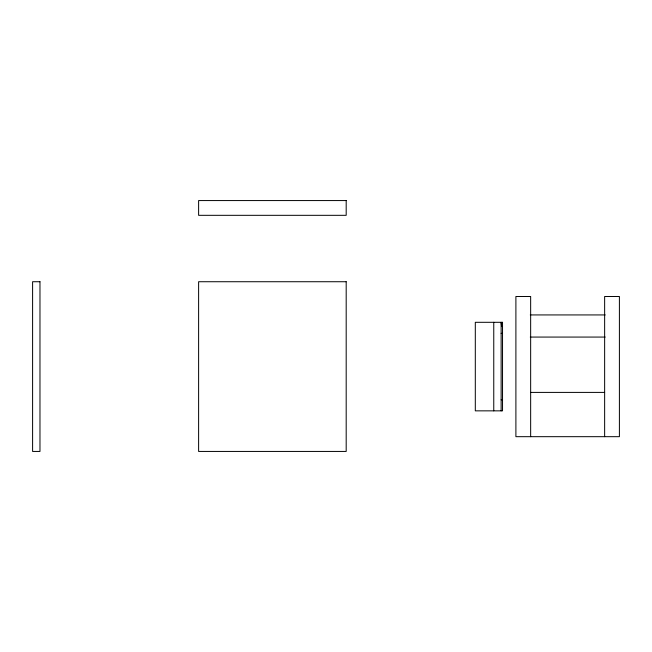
<?xml version="1.0" encoding="UTF-8"?>
<svg xmlns="http://www.w3.org/2000/svg" width="652" height="652" viewBox="0 0 652 652"><rect width="100%" height="100%" fill="white"/><g stroke="black" fill="none" stroke-linecap="round" stroke-linejoin="round"><path stroke-width="0.98" d="M530.28 314.932L605.219 314.932M501.135 333.376L502.529 333.376M530.28 337.068L605.219 337.068M530.655 392.406L604.64 392.406M501.135 399.782L502.529 399.782M501.6 326.587L501.135 322.308L501.135 410.85M604.64 436.677L604.64 296.489L619.4 296.489L619.4 436.677L515.895 436.677L515.895 296.489L530.655 296.489L530.655 436.677M493.76 322.308L493.76 410.85M346.188 200.563L198.615 200.563L198.615 215.323L346.188 215.323L346.188 200.563M39.976 281.729L32.6 281.729L32.6 451.437L39.976 451.437L39.976 281.729M346.188 281.729L198.615 281.729L198.615 451.437L346.188 451.437L346.188 281.729M502.529 322.308L475.308 322.308L475.308 410.85L502.529 410.85L502.529 322.308"/></g></svg>
